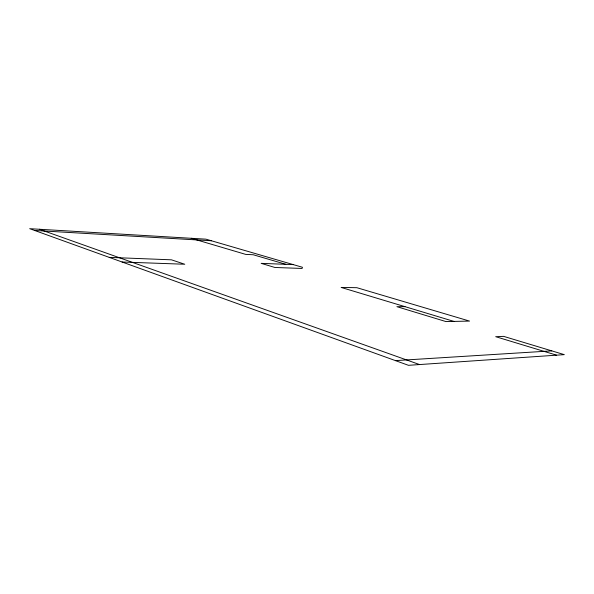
<?xml version="1.0" encoding="UTF-8"?>
<svg xmlns="http://www.w3.org/2000/svg" width="594" height="594" viewBox="0 0 594 594"><rect width="100%" height="100%" fill="white"/><g stroke="black" fill="none" stroke-linecap="round" stroke-linejoin="round"><path stroke-width="0.89" d="M395.433 360.617L551.781 350.868M404.974 306.653L396.911 306.675L445.938 321.569L469.535 321.087L356.868 287.704L341.149 287.429L453.95 321.406M122.074 262.006L184.756 264.248L171.466 259.823L109.237 257.373M293.288 264.612L261.174 263.35L274.896 267.478L302.123 268.458L302.443 267.278L205.903 239.159L29.7 228.683L408.472 365.317L564.3 354.64L503.623 336.36L495.708 336.687L556.563 355.167M34.63 230.457L211.412 240.763M285.825 264.315L253.215 254.744L245.701 254.388L191.253 238.283M39.367 229.254L419.572 364.56"/></g></svg>
